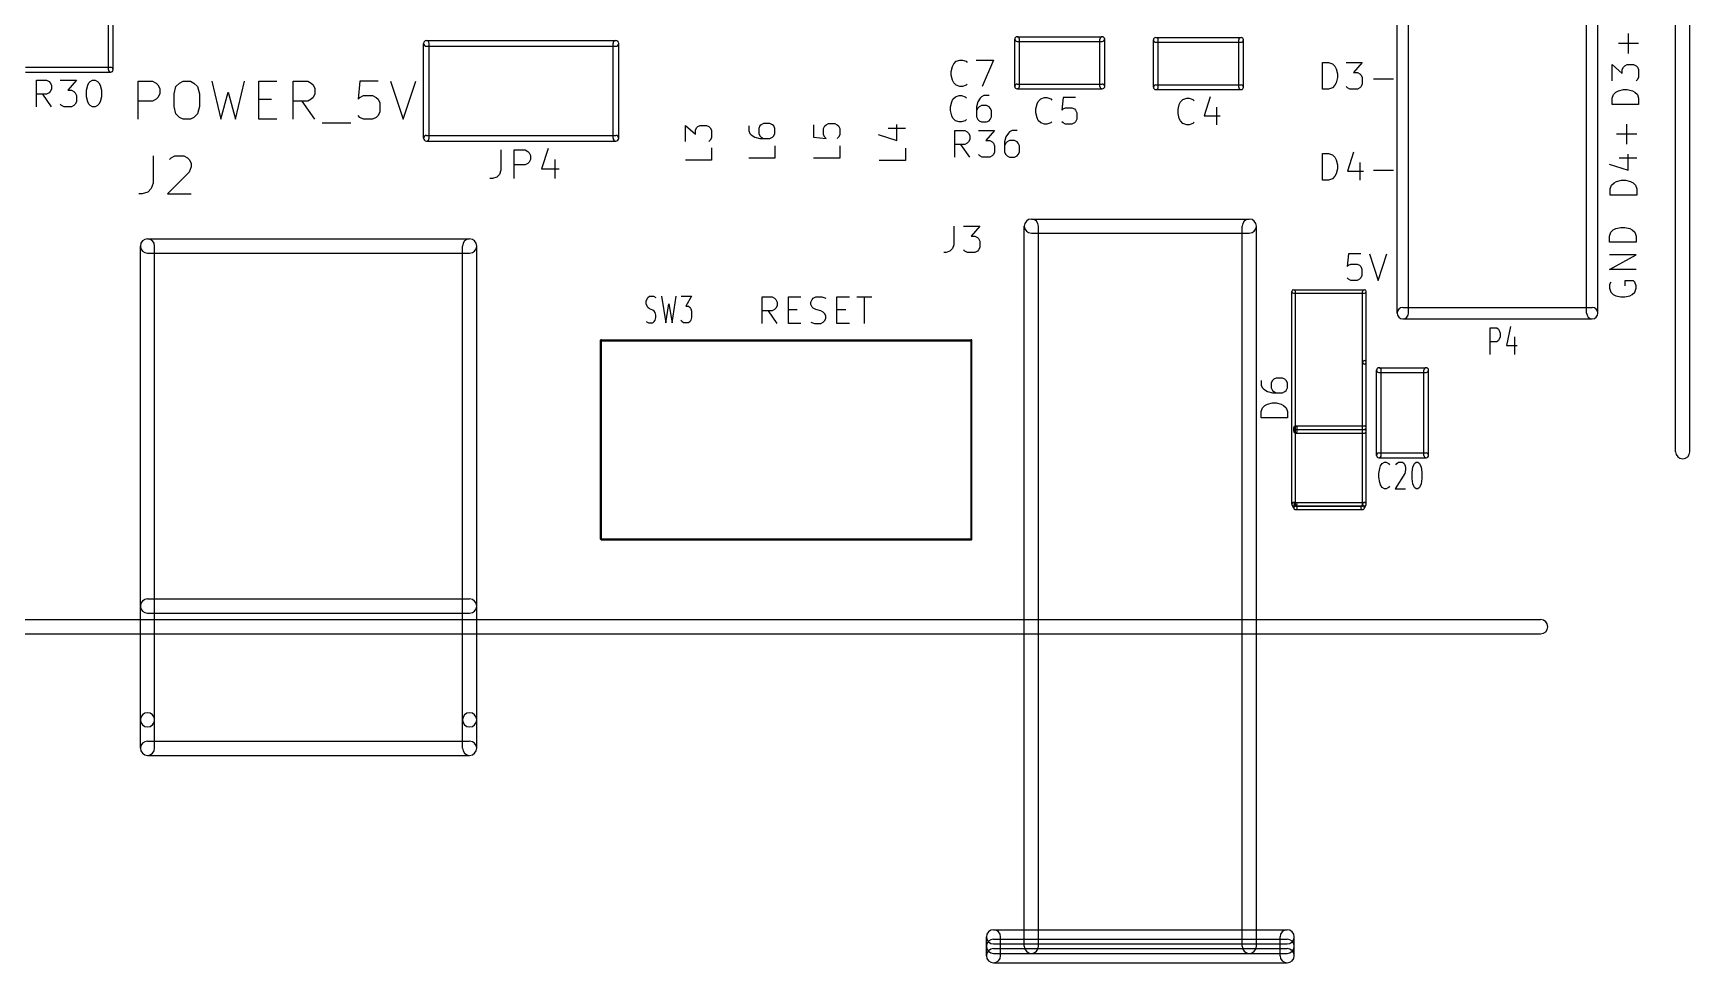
# Model space of a CAD drawing. Extents: x 32880 to 68030, y 23813 to 49782.
# Drawn here: x 50542 to 68030, y 23813 to 33624 of the extents above; entities that cross this region are included whole.
import ezdxf

# ---------------------------------------------------------------- set-up
doc = ezdxf.new("R2010")
doc.units = 0
doc.layers.add('BLACK', color=1, linetype='CONTINUOUS')

msp = doc.modelspace()

# ---------------------------------------------------------------- linework, layer by layer
at = {"layer": 'BLACK'}
for p, q in [((67880, 29207), (67880, 48207)), ((68030, 29207), (68030, 48207)), ((64940, 30670), (64940, 34670)), ((65060, 30670), (65060, 34670)), ((66940, 30670), (66940, 34670)), ((67060, 30670), (67060, 34670)), ((51336, 33239), (51336, 33739)), ((51386, 33239), (51386, 33739)), ((60928, 33587), (61828, 33587)), ((62393, 33578), (63293, 33578)), ((67383, 33411), (67383, 33621)), ((54663, 32516), (54663, 33516)), ((54693, 33546), (56693, 33546)), ((54693, 33486), (56693, 33486)), ((54723, 32516), (54723, 33516)), ((56663, 32516), (56663, 33516)), ((56723, 32516), (56723, 33516)), ((60903, 33062), (60903, 33562)), ((60928, 33537), (61828, 33537)), ((60953, 33062), (60953, 33562)), ((61803, 33062), (61803, 33562)), ((61853, 33062), (61853, 33562)), ((62368, 33053), (62368, 33553)), ((62393, 33528), (63293, 33528)), ((62418, 33053), (62418, 33553)), ((63268, 33053), (63268, 33553)), ((63318, 33053), (63318, 33553)), ((67489, 33516), (67276, 33516)), ((50461, 33264), (51361, 33264)), ((60233, 33221), (60246, 33274)), ((60246, 33274), (60259, 33301)), ((60259, 33301), (60285, 33327)), ((60285, 33327), (60325, 33341)), ((60325, 33341), (60351, 33341)), ((60351, 33341), (60390, 33327)), ((60390, 33327), (60403, 33314)), ((60495, 33341), (60679, 33341)), ((60679, 33341), (60561, 33061)), ((64152, 33035), (64152, 33315)), ((64152, 33315), (64217, 33315)), ((64217, 33315), (64257, 33301)), ((64257, 33301), (64283, 33275)), ((64283, 33275), (64296, 33248)), ((64296, 33248), (64309, 33195)), ((64401, 33315), (64572, 33315)), ((64572, 33315), (64480, 33208)), ((67209, 33121), (67209, 33292)), ((67209, 33292), (67316, 33200)), ((67316, 33240), (67329, 33266)), ((67316, 33200), (67316, 33240)), ((67329, 33266), (67343, 33279)), ((67343, 33279), (67369, 33292)), ((67369, 33292), (67436, 33292)), ((67436, 33292), (67463, 33279)), ((67463, 33279), (67476, 33266)), ((67476, 33266), (67489, 33240)), ((67489, 33240), (67489, 33161)), ((50461, 33214), (51361, 33214)), ((50579, 32848), (50579, 33128)), ((50579, 33128), (50684, 33128)), ((50684, 33128), (50710, 33114)), ((50710, 33114), (50723, 33101)), ((50723, 33101), (50736, 33074)), ((50736, 33074), (50736, 33034)), ((50828, 33128), (50999, 33128)), ((50999, 33128), (50907, 33021)), ((51105, 33021), (51118, 33074)), ((51118, 33074), (51131, 33101)), ((51131, 33101), (51144, 33114)), ((51144, 33114), (51170, 33128)), ((51170, 33128), (51197, 33128)), ((51197, 33128), (51223, 33114)), ((51223, 33114), (51236, 33101)), ((51236, 33101), (51249, 33074)), ((51249, 33074), (51262, 33021)), ((51649, 32717), (51649, 33117)), ((51649, 33117), (51802, 33117)), ((51802, 33117), (51840, 33098)), ((51840, 33098), (51859, 33079)), ((51859, 33079), (51878, 33041)), ((52030, 32984), (52049, 33060)), ((52049, 33060), (52087, 33098)), ((52087, 33098), (52125, 33117)), ((52125, 33117), (52202, 33117)), ((52202, 33117), (52240, 33098)), ((52240, 33098), (52278, 33060)), ((52278, 33060), (52297, 32984)), ((52430, 33117), (52525, 32717)), ((52678, 32717), (52773, 33117)), ((52925, 32717), (52925, 33117)), ((52925, 33117), (53116, 33117)), ((53287, 32717), (53287, 33117)), ((53287, 33117), (53440, 33117)), ((53440, 33117), (53478, 33098)), ((53478, 33098), (53497, 33079)), ((53497, 33079), (53516, 33041)), ((53992, 33117), (53973, 32927)), ((54183, 33117), (53992, 33117)), ((54316, 33117), (54449, 32717)), ((54449, 32717), (54583, 33117)), ((60233, 33181), (60233, 33221)), ((60246, 33127), (60233, 33181)), ((60259, 33101), (60246, 33127)), ((60285, 33074), (60259, 33101)), ((60325, 33061), (60285, 33074)), ((60351, 33061), (60325, 33061)), ((60390, 33074), (60351, 33061)), ((60403, 33087), (60390, 33074)), ((60928, 33087), (61828, 33087)), ((62393, 33078), (63293, 33078)), ((64283, 33075), (64257, 33048)), ((64296, 33101), (64283, 33075)), ((64309, 33155), (64296, 33101)), ((64309, 33195), (64309, 33155)), ((64415, 33048), (64401, 33061)), ((64480, 33208), (64520, 33208)), ((64520, 33208), (64546, 33195)), ((64546, 33195), (64559, 33181)), ((64559, 33061), (64546, 33048)), ((64559, 33181), (64572, 33155)), ((64572, 33088), (64559, 33061)), ((64572, 33155), (64572, 33088)), ((64691, 33141), (64901, 33141)), ((67476, 33135), (67463, 33121)), ((67489, 33161), (67476, 33135)), ((50684, 32981), (50579, 32981)), ((50736, 32848), (50644, 32981)), ((50710, 32994), (50684, 32981)), ((50723, 33008), (50710, 32994)), ((50736, 33034), (50723, 33008)), ((50907, 33021), (50947, 33021)), ((50947, 33021), (50973, 33008)), ((50973, 33008), (50986, 32994)), ((50986, 32994), (50999, 32968)), ((50999, 32901), (50986, 32874)), ((50999, 32968), (50999, 32901)), ((51105, 32954), (51105, 33021)), ((51118, 32901), (51105, 32954)), ((51131, 32874), (51118, 32901)), ((51249, 32901), (51236, 32874)), ((51262, 32954), (51249, 32901)), ((51262, 33021), (51262, 32954)), ((51802, 32908), (51649, 32908)), ((51840, 32927), (51802, 32908)), ((51859, 32946), (51840, 32927)), ((51878, 32984), (51859, 32946)), ((51878, 33041), (51878, 32984)), ((52030, 32850), (52030, 32984)), ((52297, 32984), (52297, 32850)), ((52525, 32717), (52602, 33003)), ((52602, 33003), (52678, 32717)), ((52925, 32927), (53059, 32927)), ((53440, 32908), (53287, 32908)), ((53516, 32717), (53382, 32908)), ((53478, 32927), (53440, 32908)), ((53497, 32946), (53478, 32927)), ((53516, 32984), (53497, 32946)), ((53516, 33041), (53516, 32984)), ((53973, 32927), (53992, 32946)), ((53992, 32946), (54030, 32965)), ((54030, 32965), (54126, 32965)), ((54126, 32965), (54164, 32946)), ((54164, 32946), (54183, 32927)), ((54183, 32927), (54202, 32889)), ((54202, 32889), (54202, 32793)), ((60225, 32847), (60238, 32900)), ((60238, 32900), (60251, 32927)), ((60251, 32927), (60277, 32953)), ((60277, 32953), (60317, 32967)), ((60317, 32967), (60343, 32967)), ((60343, 32967), (60382, 32953)), ((60382, 32953), (60395, 32940)), ((60514, 32900), (60501, 32847)), ((60540, 32940), (60514, 32900)), ((60553, 32953), (60540, 32940)), ((60579, 32967), (60553, 32953)), ((60632, 32967), (60579, 32967)), ((60928, 33037), (61828, 33037)), ((61139, 32877), (61152, 32904)), ((61152, 32904), (61178, 32930)), ((61178, 32930), (61218, 32944)), ((61218, 32944), (61244, 32944)), ((61244, 32944), (61283, 32930)), ((61283, 32930), (61296, 32917)), ((61415, 32944), (61402, 32810)), ((61546, 32944), (61415, 32944)), ((62393, 33028), (63293, 33028)), ((62640, 32871), (62653, 32898)), ((62653, 32898), (62679, 32924)), ((62679, 32924), (62719, 32938)), ((62719, 32938), (62745, 32938)), ((62745, 32938), (62784, 32924)), ((62784, 32924), (62797, 32911)), ((62968, 32951), (62903, 32751)), ((64217, 33035), (64152, 33035)), ((64257, 33048), (64217, 33035)), ((64441, 33035), (64415, 33048)), ((64520, 33035), (64441, 33035)), ((64546, 33048), (64520, 33035)), ((67209, 32937), (67223, 32977)), ((67209, 32872), (67209, 32937)), ((67223, 32977), (67249, 33003)), ((67249, 33003), (67276, 33016)), ((67276, 33016), (67329, 33029)), ((67329, 33029), (67369, 33029)), ((67369, 33029), (67423, 33016)), ((67423, 33016), (67449, 33003)), ((67449, 33003), (67476, 32977)), ((67476, 32977), (67489, 32937)), ((67489, 32937), (67489, 32872)), ((50842, 32861), (50828, 32874)), ((50868, 32848), (50842, 32861)), ((50947, 32848), (50868, 32848)), ((50973, 32861), (50947, 32848)), ((50986, 32874), (50973, 32861)), ((51144, 32861), (51131, 32874)), ((51170, 32848), (51144, 32861)), ((51197, 32848), (51170, 32848)), ((51223, 32861), (51197, 32848)), ((51236, 32874), (51223, 32861)), ((52049, 32774), (52030, 32850)), ((52087, 32736), (52049, 32774)), ((52125, 32717), (52087, 32736)), ((52202, 32717), (52125, 32717)), ((52240, 32736), (52202, 32717)), ((52278, 32774), (52240, 32736)), ((52297, 32850), (52278, 32774)), ((53116, 32717), (52925, 32717)), ((53992, 32736), (53973, 32755)), ((54030, 32717), (53992, 32736)), ((54126, 32717), (54030, 32717)), ((54164, 32736), (54126, 32717)), ((54183, 32755), (54164, 32736)), ((54202, 32793), (54183, 32755)), ((60225, 32807), (60225, 32847)), ((60238, 32753), (60225, 32807)), ((60251, 32727), (60238, 32753)), ((60277, 32700), (60251, 32727)), ((60395, 32713), (60382, 32700)), ((60501, 32847), (60501, 32740)), ((60514, 32833), (60501, 32807)), ((60501, 32740), (60514, 32713)), ((60527, 32847), (60514, 32833)), ((60514, 32713), (60527, 32700)), ((60553, 32860), (60527, 32847)), ((60606, 32860), (60553, 32860)), ((60632, 32847), (60606, 32860)), ((60645, 32833), (60632, 32847)), ((60632, 32700), (60645, 32713)), ((60658, 32807), (60645, 32833)), ((60645, 32713), (60658, 32740)), ((60658, 32740), (60658, 32807)), ((61126, 32824), (61139, 32877)), ((61126, 32784), (61126, 32824)), ((61139, 32730), (61126, 32784)), ((61152, 32704), (61139, 32730)), ((61178, 32677), (61152, 32704)), ((61402, 32810), (61415, 32824)), ((61415, 32824), (61441, 32837)), ((61441, 32837), (61507, 32837)), ((61507, 32837), (61533, 32824)), ((61533, 32824), (61546, 32810)), ((61546, 32810), (61559, 32784)), ((61559, 32717), (61546, 32690)), ((61559, 32784), (61559, 32717)), ((62627, 32818), (62640, 32871)), ((62627, 32778), (62627, 32818)), ((62640, 32724), (62627, 32778)), ((62653, 32698), (62640, 32724)), ((62903, 32751), (63073, 32751)), ((63034, 32844), (63034, 32658)), ((67489, 32872), (67209, 32872)), ((53592, 32679), (53897, 32679)), ((54693, 32546), (56693, 32546)), ((57427, 32480), (57427, 32651)), ((57427, 32651), (57532, 32559)), ((57532, 32599), (57545, 32625)), ((57532, 32559), (57532, 32599)), ((57545, 32625), (57558, 32638)), ((57558, 32638), (57584, 32651)), ((57584, 32651), (57650, 32651)), ((57650, 32651), (57676, 32638)), ((57676, 32638), (57690, 32625)), ((57690, 32625), (57703, 32599)), ((57703, 32599), (57703, 32520)), ((58096, 32645), (58096, 32592)), ((58096, 32592), (58109, 32566)), ((58109, 32566), (58122, 32553)), ((58122, 32553), (58161, 32527)), ((58214, 32645), (58201, 32619)), ((58201, 32619), (58201, 32566)), ((58201, 32566), (58214, 32540)), ((58227, 32658), (58214, 32645)), ((58214, 32540), (58227, 32527)), ((58253, 32671), (58227, 32658)), ((58319, 32671), (58253, 32671)), ((58345, 32658), (58319, 32671)), ((58359, 32645), (58345, 32658)), ((58345, 32527), (58359, 32540)), ((58372, 32619), (58359, 32645)), ((58359, 32540), (58372, 32566)), ((58372, 32566), (58372, 32619)), ((58781, 32658), (58781, 32527)), ((58886, 32619), (58899, 32645)), ((58886, 32553), (58886, 32619)), ((58899, 32527), (58886, 32553)), ((58899, 32645), (58912, 32658)), ((58912, 32658), (58938, 32671)), ((58938, 32671), (59004, 32671)), ((59004, 32671), (59030, 32658)), ((59030, 32658), (59044, 32645)), ((59044, 32645), (59057, 32619)), ((59057, 32553), (59044, 32527)), ((59057, 32619), (59057, 32553)), ((59461, 32555), (59658, 32490)), ((59566, 32621), (59750, 32621)), ((59658, 32490), (59658, 32660)), ((60271, 32317), (60271, 32597)), ((60271, 32597), (60376, 32597)), ((60317, 32687), (60277, 32700)), ((60343, 32687), (60317, 32687)), ((60382, 32700), (60343, 32687)), ((60376, 32597), (60402, 32583)), ((60402, 32583), (60415, 32570)), ((60415, 32570), (60428, 32543)), ((60428, 32543), (60428, 32503)), ((60520, 32597), (60691, 32597)), ((60527, 32700), (60553, 32687)), ((60553, 32687), (60606, 32687)), ((60691, 32597), (60599, 32490)), ((60606, 32687), (60632, 32700)), ((60810, 32530), (60797, 32477)), ((60836, 32570), (60810, 32530)), ((60849, 32583), (60836, 32570)), ((60875, 32597), (60849, 32583)), ((60928, 32597), (60875, 32597)), ((61218, 32664), (61178, 32677)), ((61244, 32664), (61218, 32664)), ((61283, 32677), (61244, 32664)), ((61296, 32690), (61283, 32677)), ((61415, 32677), (61402, 32690)), ((61441, 32664), (61415, 32677)), ((61507, 32664), (61441, 32664)), ((61533, 32677), (61507, 32664)), ((61546, 32690), (61533, 32677)), ((62679, 32671), (62653, 32698)), ((62719, 32658), (62679, 32671)), ((62745, 32658), (62719, 32658)), ((62784, 32671), (62745, 32658)), ((62797, 32684), (62784, 32671)), ((67470, 32559), (67257, 32559)), ((67364, 32454), (67364, 32664)), ((54693, 32486), (56693, 32486)), ((55478, 32392), (55478, 32177)), ((55621, 32092), (55621, 32392)), ((55621, 32392), (55736, 32392)), ((55736, 32392), (55764, 32377)), ((55764, 32377), (55779, 32363)), ((55779, 32363), (55793, 32334)), ((55979, 32406), (55907, 32192)), ((57690, 32494), (57676, 32480)), ((57703, 32520), (57690, 32494)), ((57703, 32415), (57703, 32284)), ((58161, 32527), (58214, 32514)), ((58214, 32514), (58319, 32514)), ((58227, 32527), (58253, 32514)), ((58319, 32514), (58345, 32527)), ((58372, 32435), (58372, 32304)), ((58781, 32527), (58912, 32514)), ((58912, 32514), (58899, 32527)), ((59044, 32527), (59030, 32514)), ((59057, 32435), (59057, 32304)), ((59750, 32411), (59750, 32280)), ((60376, 32450), (60271, 32450)), ((60428, 32317), (60336, 32450)), ((60402, 32463), (60376, 32450)), ((60415, 32477), (60402, 32463)), ((60428, 32503), (60415, 32477)), ((60599, 32490), (60639, 32490)), ((60639, 32490), (60665, 32477)), ((60665, 32477), (60678, 32463)), ((60678, 32463), (60691, 32437)), ((60691, 32370), (60678, 32343)), ((60691, 32437), (60691, 32370)), ((60797, 32477), (60797, 32370)), ((60810, 32463), (60797, 32437)), ((60797, 32370), (60810, 32343)), ((60823, 32477), (60810, 32463)), ((60849, 32490), (60823, 32477)), ((60902, 32490), (60849, 32490)), ((60928, 32477), (60902, 32490)), ((60941, 32463), (60928, 32477)), ((60954, 32437), (60941, 32463)), ((60941, 32343), (60954, 32370)), ((60954, 32370), (60954, 32437)), ((64152, 32074), (64152, 32354)), ((64152, 32354), (64217, 32354)), ((64217, 32354), (64257, 32340)), ((64480, 32367), (64415, 32167)), ((51809, 32329), (51809, 32043)), ((51980, 32291), (51999, 32310)), ((51999, 32310), (52037, 32329)), ((52037, 32329), (52133, 32329)), ((52133, 32329), (52171, 32310)), ((52171, 32310), (52190, 32291)), ((52190, 32291), (52209, 32253)), ((52209, 32215), (52190, 32158)), ((52209, 32253), (52209, 32215)), ((55736, 32234), (55621, 32234)), ((55764, 32249), (55736, 32234)), ((55779, 32263), (55764, 32249)), ((55793, 32292), (55779, 32263)), ((55793, 32334), (55793, 32292)), ((55907, 32192), (56093, 32192)), ((56050, 32292), (56050, 32092)), ((57703, 32284), (57427, 32284)), ((58372, 32304), (58096, 32304)), ((59057, 32304), (58781, 32304)), ((59750, 32280), (59474, 32280)), ((60534, 32330), (60520, 32343)), ((60560, 32317), (60534, 32330)), ((60639, 32317), (60560, 32317)), ((60665, 32330), (60639, 32317)), ((60678, 32343), (60665, 32330)), ((60810, 32343), (60823, 32330)), ((60823, 32330), (60849, 32317)), ((60849, 32317), (60902, 32317)), ((60902, 32317), (60928, 32330)), ((60928, 32330), (60941, 32343)), ((64257, 32340), (64283, 32314)), ((64283, 32314), (64296, 32287)), ((64296, 32287), (64309, 32234)), ((64309, 32194), (64296, 32140)), ((64309, 32234), (64309, 32194)), ((64546, 32260), (64546, 32074)), ((64691, 32180), (64901, 32180)), ((67177, 32243), (67377, 32178)), ((67284, 32309), (67470, 32309)), ((67377, 32178), (67377, 32348)), ((51809, 32043), (51789, 31986)), ((52190, 32158), (51961, 31929)), ((55392, 32092), (55364, 32092)), ((55435, 32106), (55392, 32092)), ((55464, 32134), (55435, 32106)), ((55478, 32177), (55464, 32134)), ((64217, 32074), (64152, 32074)), ((64257, 32087), (64217, 32074)), ((64283, 32114), (64257, 32087)), ((64296, 32140), (64283, 32114)), ((64415, 32167), (64585, 32167)), ((67190, 31980), (67204, 32020)), ((67204, 32020), (67230, 32046)), ((67230, 32046), (67257, 32059)), ((67257, 32059), (67310, 32072)), ((67310, 32072), (67350, 32072)), ((67350, 32072), (67404, 32059)), ((67404, 32059), (67430, 32046)), ((67430, 32046), (67457, 32020)), ((67457, 32020), (67470, 31980)), ((51694, 31929), (51656, 31929)), ((51751, 31948), (51694, 31929)), ((51789, 31986), (51751, 31948)), ((51961, 31929), (52209, 31929)), ((67190, 31915), (67190, 31980)), ((67470, 31915), (67190, 31915)), ((67470, 31980), (67470, 31915)), ((61079, 31663), (63379, 31663)), ((60260, 31587), (60260, 31390)), ((60364, 31587), (60535, 31587)), ((60535, 31587), (60443, 31482)), ((60443, 31482), (60483, 31482)), ((60483, 31482), (60509, 31469)), ((61004, 23988), (61004, 31588)), ((61079, 31513), (63379, 31513)), ((61154, 23988), (61154, 31588)), ((63304, 23988), (63304, 31588)), ((63454, 23988), (63454, 31588)), ((67182, 31483), (67196, 31523)), ((67182, 31418), (67182, 31483)), ((67196, 31523), (67222, 31549)), ((67222, 31549), (67249, 31562)), ((67249, 31562), (67302, 31575)), ((67302, 31575), (67342, 31575)), ((67342, 31575), (67396, 31562)), ((67396, 31562), (67422, 31549)), ((67422, 31549), (67449, 31523)), ((67449, 31523), (67462, 31483)), ((67462, 31483), (67462, 31418)), ((51674, 26378), (51674, 31378)), ((51749, 31453), (55149, 31453)), ((51824, 26378), (51824, 31378)), ((55074, 26378), (55074, 31378)), ((55224, 26378), (55224, 31378)), ((60181, 31311), (60154, 31311)), ((60220, 31324), (60181, 31311)), ((60246, 31351), (60220, 31324)), ((60260, 31390), (60246, 31351)), ((60378, 31324), (60364, 31338)), ((60404, 31311), (60378, 31324)), ((60483, 31311), (60404, 31311)), ((60509, 31324), (60483, 31311)), ((60509, 31469), (60522, 31456)), ((60522, 31338), (60509, 31324)), ((60522, 31456), (60535, 31430)), ((60535, 31364), (60522, 31338)), ((60535, 31430), (60535, 31364)), ((67462, 31418), (67182, 31418)), ((51749, 31303), (55149, 31303)), ((64425, 31295), (64412, 31161)), ((64412, 31161), (64425, 31175)), ((64556, 31295), (64425, 31295)), ((64425, 31175), (64451, 31188)), ((64451, 31188), (64517, 31188)), ((64517, 31188), (64543, 31175)), ((64543, 31175), (64556, 31161)), ((64556, 31161), (64569, 31135)), ((64569, 31135), (64569, 31068)), ((64648, 31295), (64740, 31015)), ((64740, 31015), (64832, 31295)), ((67182, 31129), (67462, 31286)), ((67462, 31286), (67182, 31286)), ((67462, 31129), (67182, 31129)), ((64425, 31028), (64412, 31041)), ((64451, 31015), (64425, 31028)), ((64517, 31015), (64451, 31015)), ((64543, 31028), (64517, 31015)), ((64556, 31041), (64543, 31028)), ((64569, 31068), (64556, 31041)), ((67196, 30997), (67182, 30971)), ((67182, 30971), (67182, 30932)), ((67436, 31010), (67342, 31010)), ((67342, 31010), (67342, 30958)), ((67449, 30997), (67436, 31010)), ((67462, 30958), (67449, 30997)), ((67462, 30932), (67462, 30958)), ((57013, 30795), (57022, 30822)), ((57013, 30769), (57013, 30795)), ((57022, 30822), (57030, 30835)), ((57030, 30835), (57048, 30849)), ((57048, 30849), (57090, 30849)), ((57090, 30849), (57116, 30835)), ((57176, 30849), (57219, 30569)), ((57287, 30569), (57330, 30849)), ((57382, 30849), (57493, 30849)), ((57493, 30849), (57433, 30742)), ((58238, 30561), (58238, 30841)), ((58238, 30841), (58343, 30841)), ((58343, 30841), (58369, 30827)), ((58369, 30827), (58382, 30814)), ((58382, 30814), (58395, 30787)), ((58395, 30787), (58395, 30747)), ((58514, 30561), (58514, 30841)), ((58514, 30841), (58645, 30841)), ((58751, 30787), (58764, 30814)), ((58751, 30761), (58751, 30787)), ((58764, 30814), (58777, 30827)), ((58777, 30827), (58803, 30841)), ((58803, 30841), (58869, 30841)), ((58869, 30841), (58908, 30827)), ((59027, 30561), (59027, 30841)), ((59027, 30841), (59158, 30841)), ((59237, 30841), (59395, 30841)), ((59316, 30561), (59316, 30841)), ((63828, 28654), (63828, 30898)), ((63847, 30917), (64595, 30917)), ((63847, 30879), (64595, 30879)), ((63866, 28654), (63866, 30898)), ((64576, 30150), (64576, 30898)), ((64614, 30150), (64614, 30898)), ((67182, 30932), (67196, 30892)), ((67196, 30892), (67222, 30866)), ((67222, 30866), (67249, 30853)), ((67249, 30853), (67302, 30840)), ((67302, 30840), (67342, 30840)), ((67342, 30840), (67396, 30853)), ((67396, 30853), (67422, 30866)), ((67422, 30866), (67449, 30892)), ((67449, 30892), (67462, 30932)), ((57022, 30742), (57013, 30769)), ((57030, 30729), (57022, 30742)), ((57048, 30715), (57030, 30729)), ((57082, 30702), (57048, 30715)), ((57099, 30689), (57082, 30702)), ((57108, 30675), (57099, 30689)), ((57116, 30649), (57108, 30675)), ((57108, 30595), (57116, 30622)), ((57116, 30622), (57116, 30649)), ((57219, 30569), (57253, 30769)), ((57253, 30769), (57287, 30569)), ((57433, 30742), (57459, 30742)), ((57459, 30742), (57476, 30729)), ((57476, 30729), (57485, 30715)), ((57485, 30715), (57493, 30689)), ((57493, 30622), (57485, 30595)), ((57493, 30689), (57493, 30622)), ((58343, 30694), (58238, 30694)), ((58395, 30561), (58303, 30694)), ((58369, 30707), (58343, 30694)), ((58382, 30721), (58369, 30707)), ((58395, 30747), (58382, 30721)), ((58514, 30707), (58606, 30707)), ((58764, 30734), (58751, 30761)), ((58777, 30721), (58764, 30734)), ((58803, 30707), (58777, 30721)), ((58856, 30694), (58803, 30707)), ((58882, 30681), (58856, 30694)), ((58895, 30667), (58882, 30681)), ((58908, 30641), (58895, 30667)), ((58895, 30587), (58908, 30614)), ((58908, 30614), (58908, 30641)), ((59027, 30707), (59119, 30707)), ((65000, 30730), (67000, 30730)), ((65000, 30610), (67000, 30610)), ((57013, 30582), (57039, 30569)), ((57039, 30569), (57082, 30569)), ((57082, 30569), (57099, 30582)), ((57099, 30582), (57108, 30595)), ((57390, 30582), (57382, 30595)), ((57407, 30569), (57390, 30582)), ((57459, 30569), (57407, 30569)), ((57476, 30582), (57459, 30569)), ((57485, 30595), (57476, 30582)), ((58645, 30561), (58514, 30561)), ((58751, 30574), (58790, 30561)), ((58790, 30561), (58856, 30561)), ((58856, 30561), (58882, 30574)), ((58882, 30574), (58895, 30587)), ((59158, 30561), (59027, 30561)), ((65923, 30234), (65923, 30514)), ((65923, 30514), (65991, 30514)), ((65991, 30514), (66009, 30500)), ((66009, 30500), (66017, 30487)), ((66017, 30487), (66026, 30460)), ((66026, 30460), (66026, 30420)), ((66137, 30527), (66094, 30327)), ((56532, 28283), (56532, 30383)), ((56537, 30388), (60447, 30388)), ((56537, 30378), (60447, 30378)), ((56542, 28283), (56542, 30383)), ((60442, 28283), (60442, 30383)), ((60452, 28283), (60452, 30383)), ((65991, 30367), (65923, 30367)), ((66009, 30380), (65991, 30367)), ((66017, 30394), (66009, 30380)), ((66026, 30420), (66017, 30394)), ((66094, 30327), (66206, 30327)), ((66180, 30420), (66180, 30234)), ((64576, 28654), (64576, 30150)), ((64614, 28654), (64614, 30150)), ((64747, 30094), (65247, 30094)), ((63506, 29959), (63506, 29906)), ((63506, 29906), (63519, 29880)), ((63624, 29959), (63611, 29933)), ((63611, 29933), (63611, 29880)), ((63637, 29972), (63624, 29959)), ((63663, 29985), (63637, 29972)), ((63729, 29985), (63663, 29985)), ((63755, 29972), (63729, 29985)), ((63769, 29959), (63755, 29972)), ((63782, 29933), (63769, 29959)), ((63782, 29880), (63782, 29933)), ((64722, 29169), (64722, 30069)), ((64747, 30044), (65247, 30044)), ((64772, 29169), (64772, 30069)), ((65222, 29169), (65222, 30069)), ((65272, 29169), (65272, 30069)), ((63519, 29880), (63532, 29867)), ((63532, 29867), (63571, 29841)), ((63571, 29841), (63624, 29828)), ((63611, 29880), (63624, 29854)), ((63624, 29854), (63637, 29841)), ((63624, 29828), (63729, 29828)), ((63637, 29841), (63663, 29828)), ((63729, 29828), (63755, 29841)), ((63755, 29841), (63769, 29854)), ((63769, 29854), (63782, 29880)), ((63506, 29630), (63519, 29670)), ((63506, 29565), (63506, 29630)), ((63782, 29565), (63506, 29565)), ((63519, 29670), (63545, 29696)), ((63545, 29696), (63571, 29709)), ((63571, 29709), (63624, 29722)), ((63624, 29722), (63663, 29722)), ((63663, 29722), (63716, 29709)), ((63716, 29709), (63742, 29696)), ((63742, 29696), (63769, 29670)), ((63769, 29670), (63782, 29630)), ((63782, 29630), (63782, 29565)), ((63848, 29423), (63848, 29461)), ((63867, 29480), (64595, 29480)), ((63867, 29442), (64595, 29442)), ((63867, 29441), (64595, 29441)), ((63867, 29403), (64595, 29403)), ((63886, 29423), (63886, 29461)), ((64747, 29194), (65247, 29194)), ((64747, 29144), (65247, 29144)), ((64756, 29030), (64764, 29057)), ((64764, 29057), (64782, 29083)), ((64782, 29083), (64807, 29097)), ((64807, 29097), (64824, 29097)), ((64824, 29097), (64850, 29083)), ((64850, 29083), (64859, 29070)), ((64927, 29070), (64936, 29083)), ((64936, 29083), (64953, 29097)), ((64953, 29097), (64996, 29097)), ((64996, 29097), (65013, 29083)), ((65013, 29083), (65022, 29070)), ((65022, 29070), (65030, 29043)), ((65030, 29043), (65030, 29017)), ((65098, 28990), (65107, 29043)), ((65107, 29043), (65115, 29070)), ((65115, 29070), (65124, 29083)), ((65124, 29083), (65141, 29097)), ((65141, 29097), (65158, 29097)), ((65158, 29097), (65175, 29083)), ((65175, 29083), (65184, 29070)), ((65184, 29070), (65193, 29043)), ((65193, 29043), (65201, 28990)), ((64747, 28977), (64756, 29030)), ((64747, 28937), (64747, 28977)), ((64756, 28883), (64747, 28937)), ((64764, 28857), (64756, 28883)), ((64782, 28830), (64764, 28857)), ((65022, 28977), (64919, 28817)), ((65030, 29017), (65022, 28977)), ((65098, 28923), (65098, 28990)), ((65107, 28870), (65098, 28923)), ((65115, 28843), (65107, 28870)), ((65193, 28870), (65184, 28843)), ((65201, 28923), (65193, 28870)), ((65201, 28990), (65201, 28923)), ((64807, 28817), (64782, 28830)), ((64824, 28817), (64807, 28817)), ((64850, 28830), (64824, 28817)), ((64859, 28843), (64850, 28830)), ((64919, 28817), (65030, 28817)), ((65124, 28830), (65115, 28843)), ((65141, 28817), (65124, 28830)), ((65158, 28817), (65141, 28817)), ((65175, 28830), (65158, 28817)), ((65184, 28843), (65175, 28830)), ((63850, 28608), (63831, 28645)), ((63847, 28673), (63867, 28673)), ((63847, 28673), (63867, 28673)), ((63847, 28635), (63867, 28635)), ((63847, 28635), (63867, 28635)), ((63883, 28625), (63864, 28662)), ((63867, 28673), (64595, 28673)), ((63867, 28635), (64595, 28635)), ((63867, 28634), (64575, 28634)), ((63867, 28596), (64575, 28596)), ((64578, 28662), (64559, 28625)), ((64611, 28645), (64592, 28608)), ((56537, 28288), (60447, 28288)), ((56537, 28278), (60447, 28278)), ((51749, 27653), (55149, 27653)), ((51749, 27503), (55149, 27503)), ((34455, 27435), (66455, 27435)), ((34455, 27285), (66455, 27285)), ((51674, 26078), (51674, 26378)), ((51824, 26078), (51824, 26378)), ((55074, 26078), (55074, 26378)), ((55224, 26078), (55224, 26378)), ((51749, 26153), (55149, 26153)), ((51749, 26003), (55149, 26003)), ((60679, 24163), (63779, 24163)), ((60604, 23888), (60604, 24088)), ((60679, 24063), (63779, 24063)), ((60679, 24013), (63779, 24013)), ((60679, 23963), (63779, 23963)), ((60754, 23888), (60754, 24088)), ((63704, 23888), (63704, 24088)), ((63854, 23888), (63854, 24088)), ((60679, 23913), (63779, 23913)), ((60679, 23813), (63779, 23813))]:
    msp.add_line(p, q, dxfattribs=at)
for centre, radius, start, end in [((60928, 33562), 25, 360, 540), ((60928, 33562), 25, 90, 270), ((61828, 33562), 25, 360, 540), ((61828, 33562), 25, 270, 450), ((62393, 33553), 25, 360, 540), ((62393, 33553), 25, 90, 270), ((63293, 33553), 25, 360, 540), ((63293, 33553), 25, 270, 450), ((54693, 33516), 30, 360, 540), ((54693, 33516), 30, 90, 270), ((56693, 33516), 30, 360, 540), ((56693, 33516), 30, 270, 450), ((51361, 33239), 25, 180, 360), ((51361, 33239), 25, 270, 450), ((60928, 33062), 25, 90, 270), ((60928, 33062), 25, 180, 360), ((61828, 33062), 25, 180, 360), ((61828, 33062), 25, 270, 450), ((62393, 33053), 25, 90, 270), ((62393, 33053), 25, 180, 360), ((63293, 33053), 25, 180, 360), ((63293, 33053), 25, 270, 450), ((54693, 32516), 30, 90, 270), ((56693, 32516), 30, 270, 450), ((54693, 32516), 30, 180, 360), ((56693, 32516), 30, 180, 360), ((61079, 31588), 75, 90, 270), ((61079, 31588), 75, 360, 540), ((63379, 31588), 75, 360, 540), ((63379, 31588), 75, 270, 450), ((51749, 31378), 75, 90, 270), ((51749, 31378), 75, 360, 540), ((55149, 31378), 75, 360, 540), ((55149, 31378), 75, 270, 450), ((63847, 30898), 19, 360, 540), ((63847, 30898), 19, 90, 270), ((64595, 30898), 19, 360, 540), ((64595, 30898), 19, 270, 450), ((65000, 30670), 60, 90, 270), ((65000, 30670), 60, 180, 360), ((67000, 30670), 60, 180, 360), ((67000, 30670), 60, 270, 450), ((56537, 30383), 5, 360, 540), ((56537, 30383), 5, 90, 270), ((60447, 30383), 5, 360, 540), ((60447, 30383), 5, 270, 450), ((64595, 30150), 19, 360, 540), ((64595, 30150), 19, 180, 360), ((64747, 30069), 25, 360, 540), ((64747, 30069), 25, 90, 270), ((65247, 30069), 25, 360, 540), ((65247, 30069), 25, 270, 450), ((63867, 29461), 19, 360, 540), ((63867, 29461), 19, 90, 270), ((63867, 29422), 19, 90, 270), ((63867, 29423), 19, 180, 360), ((64595, 29461), 19, 270, 450), ((64595, 29422), 19, 270, 450), ((67955, 29207), 75, 180, 360), ((64747, 29169), 25, 90, 270), ((64747, 29169), 25, 180, 360), ((65247, 29169), 25, 180, 360), ((65247, 29169), 25, 270, 450), ((63847, 28654), 19, 387, 567), ((63847, 28654), 19, 90, 270), ((63847, 28654), 19, 90, 270), ((63847, 28654), 19, 180, 360), ((63867, 28654), 19, 90, 270), ((63867, 28615), 19, 90, 270), ((63867, 28616), 19, 207, 387), ((63867, 28654), 19, 270, 450), ((63867, 28654), 19, 270, 450), ((64575, 28616), 19, 152, 332), ((64575, 28615), 19, 270, 450), ((64595, 28654), 19, 180, 360), ((64595, 28654), 19, -27, 152), ((64595, 28654), 19, 270, 450), ((56537, 28283), 5, 90, 270), ((56537, 28283), 5, 180, 360), ((60447, 28283), 5, 180, 360), ((60447, 28283), 5, 270, 450), ((51749, 27578), 75, 90, 270), ((55149, 27578), 75, 270, 450), ((66455, 27360), 75, 270, 450), ((51749, 26378), 75, 360, 540), ((55149, 26378), 75, 360, 540), ((51749, 26378), 75, 180, 360), ((55149, 26378), 75, 180, 360), ((51749, 26078), 75, 90, 270), ((51749, 26078), 75, 180, 360), ((55149, 26078), 75, 180, 360), ((55149, 26078), 75, 270, 450), ((60679, 24088), 75, 360, 540), ((60679, 24088), 75, 90, 270), ((63779, 24088), 75, 360, 540), ((63779, 24088), 75, 270, 450), ((60679, 23988), 75, 90, 270), ((60679, 23888), 75, 90, 270), ((61079, 23988), 75, 180, 360), ((63379, 23988), 75, 180, 360), ((63779, 23988), 75, 270, 450), ((63779, 23888), 75, 270, 450), ((60679, 23888), 75, 180, 360), ((63779, 23888), 75, 180, 360)]:
    msp.add_arc(centre, radius, start, end, dxfattribs=at)

doc.saveas('drawing.dxf')
